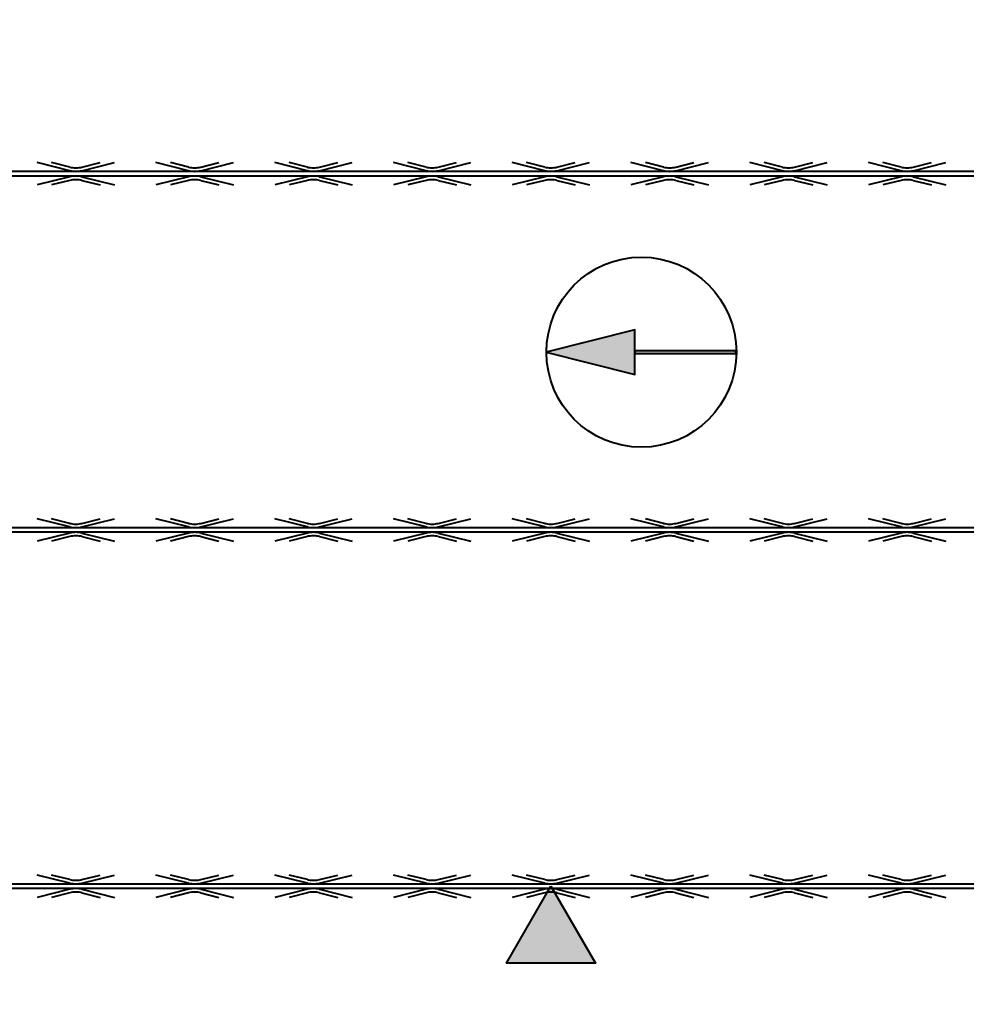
# Model space of a CAD drawing. Extents: x -524 to 129100, y -10500 to 1.
# Drawn here: x 94338 to 95933, y -3275 to -1637 of the extents above; entities that cross this region are included whole.
import ezdxf

# ---------------------------------------------------------------- set-up
doc = ezdxf.new("R2010")
doc.units = 0
doc.header["$LTSCALE"] = 250
doc.linetypes.add('BeePC_CENTER', pattern=[2, 1.25, -0.25, 0.25, -0.25])
doc.layers.get('0').update_dxf_attribs({"linetype": 'CONTINUOUS'})
doc.layers.get('Defpoints').update_dxf_attribs({"linetype": 'CONTINUOUS'})
doc.layers.add('BeePC-CCBZ', color=110, linetype='CONTINUOUS')
doc.layers.add('BeePC-GJ-Truss', color=185, linetype='CONTINUOUS')
doc.styles.add('BeePC_Dim', font='simfang.ttf', dxfattribs={"width": 0.7})
doc.dimstyles.new('BeePC_DIM_25_25', dxfattribs={"dimtxt": 75, "dimasz": 25, "dimexe": 25, "dimexo": 0, "dimgap": 25, "dimtad": 1, "dimdec": 0, "dimzin": 0, "dimdsep": 46, "dimtxsty": 'BeePC_Dim', "dimblk": 'ARCHTICK', "dimcen": 0, "dimdle": 25, "dimclrt": 7, "dimadec": 0, "dimazin": 0, "dimtfac": 1, "dimtdec": 0, "dimtix": 1, "dimtmove": 2, "dimatfit": 3, "dimfxl": 250, "dimfxlon": 1, "dimtfill": 1, "dimtolj": 1, "dimtzin": 0, "dimarcsym": 0})

# ---------------------------------------------------------------- blocks, each defined once
blk = doc.blocks.new('BeePC_HangPoint')
at = {"ltscale": 25}
h = blk.add_hatch(color=256, dxfattribs=at)
h.dxf.hatch_style = 1
h.paths.add_polyline_path([(0, 0), (-75, -129.9), (75, -129.9)])
blk.add_lwpolyline([(0, 0), (75, -129.9), (-75, -129.9)], close=True, dxfattribs=at)
blk = doc.blocks.new('板安装方向')
h = blk.add_hatch(color=256)
h.dxf.hatch_style = 1
h.paths.add_polyline_path([(-0.6, 158.1), (-38, 8.6), (36.8, 8.6)])
h = blk.add_hatch(color=256)
h.dxf.hatch_style = 1
h.paths.add_polyline_path([(1.8, -161.4), (1.8, 8.6), (-3, 8.6), (-3, -161.4)])
for points in [[(-0.6, 158.1), (-38, 8.6), (36.8, 8.6)], [(1.8, -161.4), (1.8, 8.6), (-3, 8.6), (-3, -161.4)]]:
    blk.add_lwpolyline(points, close=True)
blk.add_circle((-0.6, -2.4), 160)
blk = doc.blocks.new('_ArchTick')
at = {"color": 0, "linetype": 'ByBlock', "const_width": 0.5}
blk.add_lwpolyline([(-0.707, -0.707), (0.707, 0.707)], dxfattribs=at)
blk = doc.blocks.new('*D184')
at = {"layer": 'BeePC-CCBZ', "color": 0, "lineweight": -2, "transparency": 16777216}
for p, q in [((94232.6, -450.1), (94232.6, -225.1)), ((95232.6, -450.1), (95232.6, -225.1)), ((94207.6, -250.1), (95257.6, -250.1))]:
    blk.add_line(p, q, dxfattribs=at)
at = {"layer": 'Defpoints', "color": 0, "transparency": 16777216}
for p in [(95232.6, -250.1), (94232.6, -3097.1), (95232.6, -3097.1)]:
    blk.add_point(p, dxfattribs=at)
at = {"layer": 'BeePC-CCBZ', "color": 0, "lineweight": -2, "transparency": 16777216, "xscale": 25, "yscale": 25, "zscale": 25, "rotation": 180}
blk.add_blockref('_ArchTick', (94232.6, -250.1), dxfattribs=at)
at = {"layer": 'BeePC-CCBZ', "color": 0, "lineweight": -2, "transparency": 16777216, "xscale": 25, "yscale": 25, "zscale": 25}
blk.add_blockref('_ArchTick', (95232.6, -250.1), dxfattribs=at)
at = {"layer": 'BeePC-CCBZ', "color": 7, "linetype": 'BeePC_CENTER', "transparency": 16777216, "insert": (94732.6, -187.2), "char_height": 75, "attachment_point": 5, "style": 'BeePC_Dim', "bg_fill": 3, "box_fill_scale": 1.1, "bg_fill_color": 256, "bg_fill_true_color": 13158600, "bg_fill_transparency": 0}
blk.add_mtext('\\A1;1000', dxfattribs=at)
blk = doc.blocks.new('*D185')
at = {"layer": 'BeePC-CCBZ', "color": 0, "lineweight": -2, "transparency": 16777216}
for p, q in [((95232.6, -450.1), (95232.6, -225.1)), ((96432.6, -450.1), (96432.6, -225.1)), ((95207.6, -250.1), (96457.6, -250.1))]:
    blk.add_line(p, q, dxfattribs=at)
at = {"layer": 'Defpoints', "color": 0, "transparency": 16777216}
for p in [(96432.6, -250.1), (95232.6, -3097.1), (96432.6, -3097.1)]:
    blk.add_point(p, dxfattribs=at)
at = {"layer": 'BeePC-CCBZ', "color": 0, "lineweight": -2, "transparency": 16777216, "xscale": 25, "yscale": 25, "zscale": 25, "rotation": 180}
blk.add_blockref('_ArchTick', (95232.6, -250.1), dxfattribs=at)
at = {"layer": 'BeePC-CCBZ', "color": 0, "lineweight": -2, "transparency": 16777216, "xscale": 25, "yscale": 25, "zscale": 25}
blk.add_blockref('_ArchTick', (96432.6, -250.1), dxfattribs=at)
at = {"layer": 'BeePC-CCBZ', "color": 7, "linetype": 'BeePC_CENTER', "transparency": 16777216, "insert": (95832.6, -187.2), "char_height": 75, "attachment_point": 5, "style": 'BeePC_Dim', "bg_fill": 3, "box_fill_scale": 1.1, "bg_fill_color": 256, "bg_fill_true_color": 13158600, "bg_fill_transparency": 0}
blk.add_mtext('\\A1;1200', dxfattribs=at)
blk = doc.blocks.new('*D191')
at = {"layer": 'BeePC-CCBZ', "color": 0, "lineweight": -2, "transparency": 16777216}
for p, q in [((91572.3, -4031.1), (91572.3, -4256.1)), ((99192.8, -4031.1), (99192.8, -4256.1)), ((91547.3, -4231.1), (99217.8, -4231.1))]:
    blk.add_line(p, q, dxfattribs=at)
at = {"layer": 'Defpoints', "color": 0, "transparency": 16777216}
for p in [(91572.3, -2197.1), (99192.8, -2197.1), (99192.8, -4231.1)]:
    blk.add_point(p, dxfattribs=at)
at = {"layer": 'BeePC-CCBZ', "color": 0, "lineweight": -2, "transparency": 16777216, "xscale": 25, "yscale": 25, "zscale": 25, "rotation": 180}
blk.add_blockref('_ArchTick', (91572.3, -4231.1), dxfattribs=at)
at = {"layer": 'BeePC-CCBZ', "color": 0, "lineweight": -2, "transparency": 16777216, "xscale": 25, "yscale": 25, "zscale": 25}
blk.add_blockref('_ArchTick', (99192.8, -4231.1), dxfattribs=at)
at = {"layer": 'BeePC-CCBZ', "color": 7, "linetype": 'BeePC_CENTER', "transparency": 16777216, "insert": (95382.6, -4168.2), "char_height": 75, "attachment_point": 5, "style": 'BeePC_Dim', "bg_fill": 3, "box_fill_scale": 1.1, "bg_fill_color": 256, "bg_fill_true_color": 13158600, "bg_fill_transparency": 0}
blk.add_mtext('\\A1;7621', dxfattribs=at)
blk = doc.blocks.new('*D192')
at = {"layer": 'BeePC-CCBZ', "color": 0, "lineweight": -2, "transparency": 16777216}
for p, q in [((91110.3, -972.1), (91110.3, -3372.1)), ((91310.3, -997.1), (91085.3, -997.1)), ((91310.3, -3347.1), (91085.3, -3347.1))]:
    blk.add_line(p, q, dxfattribs=at)
at = {"layer": 'Defpoints', "color": 0, "transparency": 16777216}
for p in [(95382.6, -997.1), (91110.3, -3347.1), (91407.3, -3347.1)]:
    blk.add_point(p, dxfattribs=at)
at = {"layer": 'BeePC-CCBZ', "color": 0, "lineweight": -2, "transparency": 16777216, "xscale": 25, "yscale": 25, "zscale": 25}
for p, rotation in [((91110.3, -997.1), 90), ((91110.3, -3347.1), 270)]:
    blk.add_blockref('_ArchTick', p, dxfattribs=dict(at, rotation=rotation))
at = {"layer": 'BeePC-CCBZ', "color": 7, "linetype": 'BeePC_CENTER', "transparency": 16777216, "insert": (91047.4, -2172.1), "char_height": 75, "attachment_point": 5, "rotation": 90, "style": 'BeePC_Dim', "bg_fill": 3, "box_fill_scale": 1.1, "bg_fill_color": 256, "bg_fill_true_color": 13158600, "bg_fill_transparency": 0}
blk.add_mtext('\\A1;2350', dxfattribs=at)
blk = doc.blocks.new('*D194')
at = {"layer": 'BeePC-CCBZ', "color": 0, "lineweight": -2, "transparency": 16777216}
for p, q in [((90988.3, -972.1), (90988.3, -3422.1)), ((91188.3, -997.1), (90963.3, -997.1)), ((91188.3, -3397.1), (90963.3, -3397.1))]:
    blk.add_line(p, q, dxfattribs=at)
at = {"layer": 'Defpoints', "color": 0, "transparency": 16777216}
for p in [(95382.6, -997.1), (90988.3, -3397.1), (95382.6, -3397.1)]:
    blk.add_point(p, dxfattribs=at)
at = {"layer": 'BeePC-CCBZ', "color": 0, "lineweight": -2, "transparency": 16777216, "xscale": 25, "yscale": 25, "zscale": 25}
for p, rotation in [((90988.3, -997.1), 90), ((90988.3, -3397.1), 270)]:
    blk.add_blockref('_ArchTick', p, dxfattribs=dict(at, rotation=rotation))
at = {"layer": 'BeePC-CCBZ', "color": 7, "linetype": 'BeePC_CENTER', "transparency": 16777216, "insert": (90925.4, -2197.1), "char_height": 75, "attachment_point": 5, "rotation": 90, "style": 'BeePC_Dim', "bg_fill": 3, "box_fill_scale": 1.1, "bg_fill_color": 256, "bg_fill_true_color": 13158600, "bg_fill_transparency": 0}
blk.add_mtext('\\A1;2400', dxfattribs=at)
blk = doc.blocks.new('*D195')
at = {"layer": 'BeePC-CCBZ', "color": 0, "lineweight": -2, "transparency": 16777216}
for p, q in [((99604.8, -972.1), (99604.8, -3372.1)), ((99404.8, -997.1), (99629.8, -997.1)), ((99404.8, -3347.1), (99629.8, -3347.1))]:
    blk.add_line(p, q, dxfattribs=at)
at = {"layer": 'Defpoints', "color": 0, "transparency": 16777216}
for p in [(95382.6, -997.1), (99382.3, -3347.1), (99604.8, -3347.1)]:
    blk.add_point(p, dxfattribs=at)
at = {"layer": 'BeePC-CCBZ', "color": 0, "lineweight": -2, "transparency": 16777216, "xscale": 25, "yscale": 25, "zscale": 25}
for p, rotation in [((99604.8, -997.1), 90), ((99604.8, -3347.1), 270)]:
    blk.add_blockref('_ArchTick', p, dxfattribs=dict(at, rotation=rotation))
at = {"layer": 'BeePC-CCBZ', "color": 7, "linetype": 'BeePC_CENTER', "transparency": 16777216, "insert": (99541.9, -2172.1), "char_height": 75, "attachment_point": 5, "rotation": 90, "style": 'BeePC_Dim', "bg_fill": 3, "box_fill_scale": 1.1, "bg_fill_color": 256, "bg_fill_true_color": 13158600, "bg_fill_transparency": 0}
blk.add_mtext('\\A1;2350', dxfattribs=at)
blk = doc.blocks.new('*D198')
at = {"layer": 'BeePC-CCBZ', "color": 0, "lineweight": -2, "transparency": 16777216}
for p, q in [((99726.8, -1272.1), (99726.8, -3122.1)), ((99526.8, -1297.1), (99751.8, -1297.1)), ((99526.8, -3097.1), (99751.8, -3097.1))]:
    blk.add_line(p, q, dxfattribs=at)
at = {"layer": 'Defpoints', "color": 0, "transparency": 16777216}
for p in [(93032.6, -1297.1), (93032.6, -3097.1), (99726.8, -3097.1)]:
    blk.add_point(p, dxfattribs=at)
at = {"layer": 'BeePC-CCBZ', "color": 0, "lineweight": -2, "transparency": 16777216, "xscale": 25, "yscale": 25, "zscale": 25}
for p, rotation in [((99726.8, -1297.1), 90), ((99726.8, -3097.1), 270)]:
    blk.add_blockref('_ArchTick', p, dxfattribs=dict(at, rotation=rotation))
at = {"layer": 'BeePC-CCBZ', "color": 7, "linetype": 'BeePC_CENTER', "transparency": 16777216, "insert": (99663.9, -2197.1), "char_height": 75, "attachment_point": 5, "rotation": 90, "style": 'BeePC_Dim', "bg_fill": 3, "box_fill_scale": 1.1, "bg_fill_color": 256, "bg_fill_true_color": 13158600, "bg_fill_transparency": 0}
blk.add_mtext('\\A1;1800', dxfattribs=at)
blk = doc.blocks.new('*D199')
at = {"layer": 'BeePC-CCBZ', "color": 0, "lineweight": -2, "transparency": 16777216}
for p, q in [((99726.8, -3072.1), (99726.8, -3422.1)), ((99526.8, -3097.1), (99751.8, -3097.1)), ((99526.8, -3397.1), (99751.8, -3397.1))]:
    blk.add_line(p, q, dxfattribs=at)
at = {"layer": 'Defpoints', "color": 0, "transparency": 16777216}
for p in [(93032.6, -3097.1), (95382.6, -3397.1), (99726.8, -3397.1)]:
    blk.add_point(p, dxfattribs=at)
at = {"layer": 'BeePC-CCBZ', "color": 0, "lineweight": -2, "transparency": 16777216, "xscale": 25, "yscale": 25, "zscale": 25}
for p, rotation in [((99726.8, -3097.1), 90), ((99726.8, -3397.1), 270)]:
    blk.add_blockref('_ArchTick', p, dxfattribs=dict(at, rotation=rotation))
at = {"layer": 'BeePC-CCBZ', "color": 7, "linetype": 'BeePC_CENTER', "transparency": 16777216, "insert": (99663.9, -3247.1), "char_height": 75, "attachment_point": 5, "rotation": 90, "style": 'BeePC_Dim', "bg_fill": 3, "box_fill_scale": 1.1, "bg_fill_color": 256, "bg_fill_true_color": 13158600, "bg_fill_transparency": 0}
blk.add_mtext('\\A1;300', dxfattribs=at)

msp = doc.modelspace()

# ---------------------------------------------------------------- linework, layer by layer
at = {"layer": 'BeePC-GJ-Truss'}
for points in [[(91632.6, -1893.1), (99132.6, -1893.1), (99132.6, -1901.1), (91632.6, -1901.1), (91632.6, -1893.1), (91636, -1893), (91639.2, -1892.6), (91642.8, -1892), (91697.8, -1878.4)], [(94422.4, -1892), (94367.4, -1878.4)], [(94422.4, -1886), (94391.7, -1878.4)], [(94442.8, -1892), (94497.8, -1878.4)], [(94442.8, -1886), (94473.5, -1878.4)], [(94622.4, -1892), (94567.4, -1878.4)], [(94622.4, -1886), (94591.7, -1878.4)], [(94642.8, -1892), (94697.8, -1878.4)], [(94642.8, -1886), (94673.5, -1878.4)], [(94822.4, -1892), (94767.4, -1878.4)], [(94822.4, -1886), (94791.7, -1878.4)], [(94842.8, -1892), (94897.8, -1878.4)], [(94842.8, -1886), (94873.5, -1878.4)], [(95022.4, -1892), (94967.4, -1878.4)], [(95022.4, -1886), (94991.7, -1878.4)], [(95042.8, -1892), (95097.8, -1878.4)], [(95042.8, -1886), (95073.5, -1878.4)], [(95222.4, -1892), (95167.4, -1878.4)], [(95222.4, -1886), (95191.7, -1878.4)], [(95242.8, -1892), (95297.8, -1878.4)], [(95242.8, -1886), (95273.5, -1878.4)], [(95422.4, -1892), (95367.4, -1878.4)], [(95422.4, -1886), (95391.7, -1878.4)], [(95442.8, -1892), (95497.8, -1878.4)], [(95442.8, -1886), (95473.5, -1878.4)], [(95622.4, -1892), (95567.4, -1878.4)], [(95622.4, -1886), (95591.7, -1878.4)], [(95642.8, -1892), (95697.8, -1878.4)], [(95642.8, -1886), (95673.5, -1878.4)], [(95822.4, -1892), (95767.4, -1878.4)], [(95822.4, -1886), (95791.7, -1878.4)], [(95842.8, -1892), (95897.8, -1878.4)], [(95842.8, -1886), (95873.5, -1878.4)], [(94422.4, -1902.3), (94367.4, -1915.9)], [(94422.4, -1908.3), (94391.7, -1915.9)], [(94442.8, -1902.3), (94497.8, -1915.9)], [(94442.8, -1908.3), (94473.5, -1915.9)], [(94622.4, -1902.3), (94567.4, -1915.9)], [(94622.4, -1908.3), (94591.7, -1915.9)], [(94642.8, -1902.3), (94697.8, -1915.9)], [(94642.8, -1908.3), (94673.5, -1915.9)], [(94822.4, -1902.3), (94767.4, -1915.9)], [(94822.4, -1908.3), (94791.7, -1915.9)], [(94842.8, -1902.3), (94897.8, -1915.9)], [(94842.8, -1908.3), (94873.5, -1915.9)], [(95022.4, -1902.3), (94967.4, -1915.9)], [(95022.4, -1908.3), (94991.7, -1915.9)], [(95042.8, -1902.3), (95097.8, -1915.9)], [(95042.8, -1908.3), (95073.5, -1915.9)], [(95222.4, -1902.3), (95167.4, -1915.9)], [(95222.4, -1908.3), (95191.7, -1915.9)], [(95242.8, -1902.3), (95297.8, -1915.9)], [(95242.8, -1908.3), (95273.5, -1915.9)], [(95422.4, -1902.3), (95367.4, -1915.9)], [(95422.4, -1908.3), (95391.7, -1915.9)], [(95442.8, -1902.3), (95497.8, -1915.9)], [(95442.8, -1908.3), (95473.5, -1915.9)], [(95622.4, -1902.3), (95567.4, -1915.9)], [(95622.4, -1908.3), (95591.7, -1915.9)], [(95642.8, -1902.3), (95697.8, -1915.9)], [(95642.8, -1908.3), (95673.5, -1915.9)], [(95822.4, -1902.3), (95767.4, -1915.9)], [(95822.4, -1908.3), (95791.7, -1915.9)], [(95842.8, -1902.3), (95897.8, -1915.9)], [(95842.8, -1908.3), (95873.5, -1915.9)], [(91632.6, -2493.1), (99132.6, -2493.1), (99132.6, -2501.1), (91632.6, -2501.1), (91632.6, -2493.1), (91636, -2493), (91639.2, -2492.6), (91642.8, -2492), (91697.8, -2478.4)], [(94422.4, -2492), (94367.4, -2478.4)], [(94422.4, -2486), (94391.7, -2478.4)], [(94442.8, -2492), (94497.8, -2478.4)], [(94442.8, -2486), (94473.5, -2478.4)], [(94622.4, -2492), (94567.4, -2478.4)], [(94622.4, -2486), (94591.7, -2478.4)], [(94642.8, -2492), (94697.8, -2478.4)], [(94642.8, -2486), (94673.5, -2478.4)], [(94822.4, -2492), (94767.4, -2478.4)], [(94822.4, -2486), (94791.7, -2478.4)], [(94842.8, -2492), (94897.8, -2478.4)], [(94842.8, -2486), (94873.5, -2478.4)], [(95022.4, -2492), (94967.4, -2478.4)], [(95022.4, -2486), (94991.7, -2478.4)], [(95042.8, -2492), (95097.8, -2478.4)], [(95042.8, -2486), (95073.5, -2478.4)], [(95222.4, -2492), (95167.4, -2478.4)], [(95222.4, -2486), (95191.7, -2478.4)], [(95242.8, -2492), (95297.8, -2478.4)], [(95242.8, -2486), (95273.5, -2478.4)], [(95422.4, -2492), (95367.4, -2478.4)], [(95422.4, -2486), (95391.7, -2478.4)], [(95442.8, -2492), (95497.8, -2478.4)], [(95442.8, -2486), (95473.5, -2478.4)], [(95622.4, -2492), (95567.4, -2478.4)], [(95622.4, -2486), (95591.7, -2478.4)], [(95642.8, -2492), (95697.8, -2478.4)], [(95642.8, -2486), (95673.5, -2478.4)], [(95822.4, -2492), (95767.4, -2478.4)], [(95822.4, -2486), (95791.7, -2478.4)], [(95842.8, -2492), (95897.8, -2478.4)], [(95842.8, -2486), (95873.5, -2478.4)], [(94422.4, -2502.3), (94367.4, -2515.9)], [(94442.8, -2502.3), (94497.8, -2515.9)], [(94622.4, -2502.3), (94567.4, -2515.9)], [(94642.8, -2502.3), (94697.8, -2515.9)], [(94822.4, -2502.3), (94767.4, -2515.9)], [(94842.8, -2502.3), (94897.8, -2515.9)], [(95022.4, -2502.3), (94967.4, -2515.9)], [(95042.8, -2502.3), (95097.8, -2515.9)], [(95222.4, -2502.3), (95167.4, -2515.9)], [(95242.8, -2502.3), (95297.8, -2515.9)], [(95422.4, -2502.3), (95367.4, -2515.9)], [(95442.8, -2502.3), (95497.8, -2515.9)], [(95622.4, -2502.3), (95567.4, -2515.9)], [(95642.8, -2502.3), (95697.8, -2515.9)], [(95822.4, -2502.3), (95767.4, -2515.9)], [(95842.8, -2502.3), (95897.8, -2515.9)], [(94422.4, -2508.3), (94391.7, -2515.9)], [(94442.8, -2508.3), (94473.5, -2515.9)], [(94622.4, -2508.3), (94591.7, -2515.9)], [(94642.8, -2508.3), (94673.5, -2515.9)], [(94822.4, -2508.3), (94791.7, -2515.9)], [(94842.8, -2508.3), (94873.5, -2515.9)], [(95022.4, -2508.3), (94991.7, -2515.9)], [(95042.8, -2508.3), (95073.5, -2515.9)], [(95222.4, -2508.3), (95191.7, -2515.9)], [(95242.8, -2508.3), (95273.5, -2515.9)], [(95422.4, -2508.3), (95391.7, -2515.9)], [(95442.8, -2508.3), (95473.5, -2515.9)], [(95622.4, -2508.3), (95591.7, -2515.9)], [(95642.8, -2508.3), (95673.5, -2515.9)], [(95822.4, -2508.3), (95791.7, -2515.9)], [(95842.8, -2508.3), (95873.5, -2515.9)], [(91632.6, -3093.1), (99132.6, -3093.1), (99132.6, -3101.1), (91632.6, -3101.1), (91632.6, -3093.1), (91636, -3093), (91639.2, -3092.6), (91642.8, -3092), (91697.8, -3078.4)], [(94422.4, -3092), (94367.4, -3078.4)], [(94422.4, -3086), (94391.7, -3078.4)], [(94442.8, -3092), (94497.8, -3078.4)], [(94442.8, -3086), (94473.5, -3078.4)], [(94622.4, -3092), (94567.4, -3078.4)], [(94622.4, -3086), (94591.7, -3078.4)], [(94642.8, -3092), (94697.8, -3078.4)], [(94642.8, -3086), (94673.5, -3078.4)], [(94822.4, -3092), (94767.4, -3078.4)], [(94822.4, -3086), (94791.7, -3078.4)], [(94842.8, -3092), (94897.8, -3078.4)], [(94842.8, -3086), (94873.5, -3078.4)], [(95022.4, -3092), (94967.4, -3078.4)], [(95022.4, -3086), (94991.7, -3078.4)], [(95042.8, -3092), (95097.8, -3078.4)], [(95042.8, -3086), (95073.5, -3078.4)], [(95222.4, -3092), (95167.4, -3078.4)], [(95222.4, -3086), (95191.7, -3078.4)], [(95242.8, -3092), (95297.8, -3078.4)], [(95242.8, -3086), (95273.5, -3078.4)], [(95422.4, -3092), (95367.4, -3078.4)], [(95422.4, -3086), (95391.7, -3078.4)], [(95442.8, -3092), (95497.8, -3078.4)], [(95442.8, -3086), (95473.5, -3078.4)], [(95622.4, -3092), (95567.4, -3078.4)], [(95622.4, -3086), (95591.7, -3078.4)], [(95642.8, -3092), (95697.8, -3078.4)], [(95642.8, -3086), (95673.5, -3078.4)], [(95822.4, -3092), (95767.4, -3078.4)], [(95822.4, -3086), (95791.7, -3078.4)], [(95842.8, -3092), (95897.8, -3078.4)], [(95842.8, -3086), (95873.5, -3078.4)], [(94422.4, -3102.3), (94367.4, -3115.9)], [(94422.4, -3108.3), (94391.7, -3115.9)], [(94442.8, -3102.3), (94497.8, -3115.9)], [(94442.8, -3108.3), (94473.5, -3115.9)], [(94622.4, -3102.3), (94567.4, -3115.9)], [(94622.4, -3108.3), (94591.7, -3115.9)], [(94642.8, -3102.3), (94697.8, -3115.9)], [(94642.8, -3108.3), (94673.5, -3115.9)], [(94822.4, -3102.3), (94767.4, -3115.9)], [(94822.4, -3108.3), (94791.7, -3115.9)], [(94842.8, -3102.3), (94897.8, -3115.9)], [(94842.8, -3108.3), (94873.5, -3115.9)], [(95022.4, -3102.3), (94967.4, -3115.9)], [(95022.4, -3108.3), (94991.7, -3115.9)], [(95042.8, -3102.3), (95097.8, -3115.9)], [(95042.8, -3108.3), (95073.5, -3115.9)], [(95222.4, -3102.3), (95167.4, -3115.9)], [(95222.4, -3108.3), (95191.7, -3115.9)], [(95242.8, -3102.3), (95297.8, -3115.9)], [(95242.8, -3108.3), (95273.5, -3115.9)], [(95422.4, -3102.3), (95367.4, -3115.9)], [(95422.4, -3108.3), (95391.7, -3115.9)], [(95442.8, -3102.3), (95497.8, -3115.9)], [(95442.8, -3108.3), (95473.5, -3115.9)], [(95622.4, -3102.3), (95567.4, -3115.9)], [(95622.4, -3108.3), (95591.7, -3115.9)], [(95642.8, -3102.3), (95697.8, -3115.9)], [(95642.8, -3108.3), (95673.5, -3115.9)], [(95822.4, -3102.3), (95767.4, -3115.9)], [(95822.4, -3108.3), (95791.7, -3115.9)], [(95842.8, -3102.3), (95897.8, -3115.9)], [(95842.8, -3108.3), (95873.5, -3115.9)]]:
    msp.add_lwpolyline(points, dxfattribs=at)
for centre, major_axis, start_param, end_param in [((94431.4, -1883.7), (12, 0), 3.861169, 4.813041), ((94433.8, -1888), (18, 0), 4.026697, 4.647513), ((94433.8, -1883.7), (12, 0), 4.611737, 5.563609), ((94431.4, -1888), (18, 0), 4.777265, 5.398081), ((94631.4, -1883.7), (12, 0), 3.861169, 4.813041), ((94633.8, -1888), (18, 0), 4.026697, 4.647513), ((94633.8, -1883.7), (12, 0), 4.611737, 5.563609), ((94631.4, -1888), (18, 0), 4.777265, 5.398081), ((94831.4, -1883.7), (12, 0), 3.861169, 4.813041), ((94833.8, -1888), (18, 0), 4.026697, 4.647513), ((94833.8, -1883.7), (12, 0), 4.611737, 5.563609), ((94831.4, -1888), (18, 0), 4.777265, 5.398081), ((95031.4, -1883.7), (12, 0), 3.861169, 4.813041), ((95033.8, -1888), (18, 0), 4.026697, 4.647513), ((95033.8, -1883.7), (12, 0), 4.611737, 5.563609), ((95031.4, -1888), (18, 0), 4.777265, 5.398081), ((95231.4, -1883.7), (12, 0), 3.861169, 4.813041), ((95233.8, -1888), (18, 0), 4.026697, 4.647513), ((95233.8, -1883.7), (12, 0), 4.611737, 5.563609), ((95231.4, -1888), (18, 0), 4.777265, 5.398081), ((95431.4, -1883.7), (12, 0), 3.861169, 4.813041), ((95433.8, -1888), (18, 0), 4.026697, 4.647513), ((95433.8, -1883.7), (12, 0), 4.611737, 5.563609), ((95431.4, -1888), (18, 0), 4.777265, 5.398081), ((95631.4, -1883.7), (12, 0), 3.861169, 4.813041), ((95633.8, -1888), (18, 0), 4.026697, 4.647513), ((95633.8, -1883.7), (12, 0), 4.611737, 5.563609), ((95631.4, -1888), (18, 0), 4.777265, 5.398081), ((95831.4, -1883.7), (12, 0), 3.861169, 4.813041), ((95833.8, -1888), (18, 0), 4.026697, 4.647513), ((95833.8, -1883.7), (12, 0), 4.611737, 5.563609), ((95831.4, -1888), (18, 0), 4.777265, 5.398081), ((94433.8, -1906.3), (18, 0), 1.635672, 2.256488), ((94431.4, -1910.6), (12, 0), 1.470144, 2.422017), ((94431.4, -1906.3), (18, 0), 0.885104, 1.50592), ((94433.8, -1910.6), (12, 0), 0.719576, 1.671449), ((94633.8, -1906.3), (18, 0), 1.635672, 2.256488), ((94631.4, -1910.6), (12, 0), 1.470144, 2.422017), ((94631.4, -1906.3), (18, 0), 0.885104, 1.50592), ((94633.8, -1910.6), (12, 0), 0.719576, 1.671449), ((94833.8, -1906.3), (18, 0), 1.635672, 2.256488), ((94831.4, -1910.6), (12, 0), 1.470144, 2.422017), ((94831.4, -1906.3), (18, 0), 0.885104, 1.50592), ((94833.8, -1910.6), (12, 0), 0.719576, 1.671449), ((95033.8, -1906.3), (18, 0), 1.635672, 2.256488), ((95031.4, -1910.6), (12, 0), 1.470144, 2.422017), ((95031.4, -1906.3), (18, 0), 0.885104, 1.50592), ((95033.8, -1910.6), (12, 0), 0.719576, 1.671449), ((95233.8, -1906.3), (18, 0), 1.635672, 2.256488), ((95231.4, -1910.6), (12, 0), 1.470144, 2.422017), ((95231.4, -1906.3), (18, 0), 0.885104, 1.50592), ((95233.8, -1910.6), (12, 0), 0.719576, 1.671449), ((95433.8, -1906.3), (18, 0), 1.635672, 2.256488), ((95431.4, -1910.6), (12, 0), 1.470144, 2.422017), ((95431.4, -1906.3), (18, 0), 0.885104, 1.50592), ((95433.8, -1910.6), (12, 0), 0.719576, 1.671449), ((95633.8, -1906.3), (18, 0), 1.635672, 2.256488), ((95631.4, -1910.6), (12, 0), 1.470144, 2.422017), ((95631.4, -1906.3), (18, 0), 0.885104, 1.50592), ((95633.8, -1910.6), (12, 0), 0.719576, 1.671449), ((95833.8, -1906.3), (18, 0), 1.635672, 2.256488), ((95831.4, -1910.6), (12, 0), 1.470144, 2.422017), ((95831.4, -1906.3), (18, 0), 0.885104, 1.50592), ((95833.8, -1910.6), (12, 0), 0.719576, 1.671449), ((94431.4, -2483.7), (12, 0), 3.861169, 4.813041), ((94433.8, -2483.7), (12, 0), 4.611737, 5.563609), ((94631.4, -2483.7), (12, 0), 3.861169, 4.813041), ((94633.8, -2483.7), (12, 0), 4.611737, 5.563609), ((94831.4, -2483.7), (12, 0), 3.861169, 4.813041), ((94833.8, -2483.7), (12, 0), 4.611737, 5.563609), ((95031.4, -2483.7), (12, 0), 3.861169, 4.813041), ((95033.8, -2483.7), (12, 0), 4.611737, 5.563609), ((95231.4, -2483.7), (12, 0), 3.861169, 4.813041), ((95233.8, -2483.7), (12, 0), 4.611737, 5.563609), ((95431.4, -2483.7), (12, 0), 3.861169, 4.813041), ((95433.8, -2483.7), (12, 0), 4.611737, 5.563609), ((95631.4, -2483.7), (12, 0), 3.861169, 4.813041), ((95633.8, -2483.7), (12, 0), 4.611737, 5.563609), ((95831.4, -2483.7), (12, 0), 3.861169, 4.813041), ((95833.8, -2483.7), (12, 0), 4.611737, 5.563609), ((94433.8, -2488), (18, 0), 4.026697, 4.647513), ((94433.8, -2506.3), (18, 0), 1.635672, 2.256488), ((94431.4, -2488), (18, 0), 4.777265, 5.398081), ((94431.4, -2506.3), (18, 0), 0.885104, 1.50592), ((94633.8, -2488), (18, 0), 4.026697, 4.647513), ((94633.8, -2506.3), (18, 0), 1.635672, 2.256488), ((94631.4, -2488), (18, 0), 4.777265, 5.398081), ((94631.4, -2506.3), (18, 0), 0.885104, 1.50592), ((94833.8, -2488), (18, 0), 4.026697, 4.647513), ((94833.8, -2506.3), (18, 0), 1.635672, 2.256488), ((94831.4, -2488), (18, 0), 4.777265, 5.398081), ((94831.4, -2506.3), (18, 0), 0.885104, 1.50592), ((95033.8, -2488), (18, 0), 4.026697, 4.647513), ((95033.8, -2506.3), (18, 0), 1.635672, 2.256488), ((95031.4, -2488), (18, 0), 4.777265, 5.398081), ((95031.4, -2506.3), (18, 0), 0.885104, 1.50592), ((95233.8, -2488), (18, 0), 4.026697, 4.647513), ((95233.8, -2506.3), (18, 0), 1.635672, 2.256488), ((95231.4, -2488), (18, 0), 4.777265, 5.398081), ((95231.4, -2506.3), (18, 0), 0.885104, 1.50592), ((95433.8, -2488), (18, 0), 4.026697, 4.647513), ((95433.8, -2506.3), (18, 0), 1.635672, 2.256488), ((95431.4, -2488), (18, 0), 4.777265, 5.398081), ((95431.4, -2506.3), (18, 0), 0.885104, 1.50592), ((95633.8, -2488), (18, 0), 4.026697, 4.647513), ((95633.8, -2506.3), (18, 0), 1.635672, 2.256488), ((95631.4, -2488), (18, 0), 4.777265, 5.398081), ((95631.4, -2506.3), (18, 0), 0.885104, 1.50592), ((95833.8, -2488), (18, 0), 4.026697, 4.647513), ((95833.8, -2506.3), (18, 0), 1.635672, 2.256488), ((95831.4, -2488), (18, 0), 4.777265, 5.398081), ((95831.4, -2506.3), (18, 0), 0.885104, 1.50592), ((94431.4, -2510.6), (12, 0), 1.470144, 2.422017), ((94433.8, -2510.6), (12, 0), 0.719576, 1.671449), ((94631.4, -2510.6), (12, 0), 1.470144, 2.422017), ((94633.8, -2510.6), (12, 0), 0.719576, 1.671449), ((94831.4, -2510.6), (12, 0), 1.470144, 2.422017), ((94833.8, -2510.6), (12, 0), 0.719576, 1.671449), ((95031.4, -2510.6), (12, 0), 1.470144, 2.422017), ((95033.8, -2510.6), (12, 0), 0.719576, 1.671449), ((95231.4, -2510.6), (12, 0), 1.470144, 2.422017), ((95233.8, -2510.6), (12, 0), 0.719576, 1.671449), ((95431.4, -2510.6), (12, 0), 1.470144, 2.422017), ((95433.8, -2510.6), (12, 0), 0.719576, 1.671449), ((95631.4, -2510.6), (12, 0), 1.470144, 2.422017), ((95633.8, -2510.6), (12, 0), 0.719576, 1.671449), ((95831.4, -2510.6), (12, 0), 1.470144, 2.422017), ((95833.8, -2510.6), (12, 0), 0.719576, 1.671449), ((94431.4, -3083.7), (12, 0), 3.861169, 4.813041), ((94433.8, -3088), (18, 0), 4.026697, 4.647513), ((94433.8, -3083.7), (12, 0), 4.611737, 5.563609), ((94431.4, -3088), (18, 0), 4.777265, 5.398081), ((94631.4, -3083.7), (12, 0), 3.861169, 4.813041), ((94633.8, -3088), (18, 0), 4.026697, 4.647513), ((94633.8, -3083.7), (12, 0), 4.611737, 5.563609), ((94631.4, -3088), (18, 0), 4.777265, 5.398081), ((94831.4, -3083.7), (12, 0), 3.861169, 4.813041), ((94833.8, -3088), (18, 0), 4.026697, 4.647513), ((94833.8, -3083.7), (12, 0), 4.611737, 5.563609), ((94831.4, -3088), (18, 0), 4.777265, 5.398081), ((95031.4, -3083.7), (12, 0), 3.861169, 4.813041), ((95033.8, -3088), (18, 0), 4.026697, 4.647513), ((95033.8, -3083.7), (12, 0), 4.611737, 5.563609), ((95031.4, -3088), (18, 0), 4.777265, 5.398081), ((95231.4, -3083.7), (12, 0), 3.861169, 4.813041), ((95233.8, -3088), (18, 0), 4.026697, 4.647513), ((95233.8, -3083.7), (12, 0), 4.611737, 5.563609), ((95231.4, -3088), (18, 0), 4.777265, 5.398081), ((95431.4, -3083.7), (12, 0), 3.861169, 4.813041), ((95433.8, -3088), (18, 0), 4.026697, 4.647513), ((95433.8, -3083.7), (12, 0), 4.611737, 5.563609), ((95431.4, -3088), (18, 0), 4.777265, 5.398081), ((95631.4, -3083.7), (12, 0), 3.861169, 4.813041), ((95633.8, -3088), (18, 0), 4.026697, 4.647513), ((95633.8, -3083.7), (12, 0), 4.611737, 5.563609), ((95631.4, -3088), (18, 0), 4.777265, 5.398081), ((95831.4, -3083.7), (12, 0), 3.861169, 4.813041), ((95833.8, -3088), (18, 0), 4.026697, 4.647513), ((95833.8, -3083.7), (12, 0), 4.611737, 5.563609), ((95831.4, -3088), (18, 0), 4.777265, 5.398081), ((94433.8, -3106.3), (18, 0), 1.635672, 2.256488), ((94431.4, -3110.6), (12, 0), 1.470144, 2.422017), ((94431.4, -3106.3), (18, 0), 0.885104, 1.50592), ((94433.8, -3110.6), (12, 0), 0.719576, 1.671449), ((94633.8, -3106.3), (18, 0), 1.635672, 2.256488), ((94631.4, -3110.6), (12, 0), 1.470144, 2.422017), ((94631.4, -3106.3), (18, 0), 0.885104, 1.50592), ((94633.8, -3110.6), (12, 0), 0.719576, 1.671449), ((94833.8, -3106.3), (18, 0), 1.635672, 2.256488), ((94831.4, -3110.6), (12, 0), 1.470144, 2.422017), ((94831.4, -3106.3), (18, 0), 0.885104, 1.50592), ((94833.8, -3110.6), (12, 0), 0.719576, 1.671449), ((95033.8, -3106.3), (18, 0), 1.635672, 2.256488), ((95031.4, -3110.6), (12, 0), 1.470144, 2.422017), ((95031.4, -3106.3), (18, 0), 0.885104, 1.50592), ((95033.8, -3110.6), (12, 0), 0.719576, 1.671449), ((95233.8, -3106.3), (18, 0), 1.635672, 2.256488), ((95231.4, -3110.6), (12, 0), 1.470144, 2.422017), ((95231.4, -3106.3), (18, 0), 0.885104, 1.50592), ((95233.8, -3110.6), (12, 0), 0.719576, 1.671449), ((95433.8, -3106.3), (18, 0), 1.635672, 2.256488), ((95431.4, -3110.6), (12, 0), 1.470144, 2.422017), ((95431.4, -3106.3), (18, 0), 0.885104, 1.50592), ((95433.8, -3110.6), (12, 0), 0.719576, 1.671449), ((95633.8, -3106.3), (18, 0), 1.635672, 2.256488), ((95631.4, -3110.6), (12, 0), 1.470144, 2.422017), ((95631.4, -3106.3), (18, 0), 0.885104, 1.50592), ((95633.8, -3110.6), (12, 0), 0.719576, 1.671449), ((95833.8, -3106.3), (18, 0), 1.635672, 2.256488), ((95831.4, -3110.6), (12, 0), 1.470144, 2.422017), ((95831.4, -3106.3), (18, 0), 0.885104, 1.50592), ((95833.8, -3110.6), (12, 0), 0.719576, 1.671449)]:
    msp.add_ellipse(centre, major_axis=major_axis, ratio=0.288551, start_param=start_param, end_param=end_param, dxfattribs=at)

# ---------------------------------------------------------------- block references
at = {"rotation": 90}
msp.add_blockref('板安装方向', (95382.6, -2197.1), dxfattribs=at)
msp.add_blockref('BeePC_HangPoint', (95232.6, -3097.1))

# ---------------------------------------------------------------- next in the draw order: dimensions: what is measured, and where the dimension line sits
at = {"layer": 'BeePC-CCBZ'}
dim = msp.add_linear_dim(base=(95232.6, -250.1), p1=(94232.6, -3097.1), p2=(95232.6, -3097.1), angle=0, dimstyle='BeePC_DIM_25_25', override={"dimfxl": 200}, dxfattribs=at)
dim.commit()
dim.dimension.update_dxf_attribs({"geometry": '*D184', "text_midpoint": (94732.6, -187.2)})

# ---------------------------------------------------------------- next in the draw order: dimensions: what is measured, and where the dimension line sits
dim = msp.add_linear_dim(base=(96432.6, -250.1), p1=(95232.6, -3097.1), p2=(96432.6, -3097.1), angle=0, dimstyle='BeePC_DIM_25_25', override={"dimfxl": 200}, dxfattribs=at)
dim.commit()
dim.dimension.update_dxf_attribs({"geometry": '*D185', "text_midpoint": (95832.6, -187.2)})

# ---------------------------------------------------------------- next in the draw order: dimensions: what is measured, and where the dimension line sits
dim = msp.add_linear_dim(base=(99192.8486193, -4231.1377866), p1=(91572.3486193, -2197.1377866), p2=(99192.8486193, -2197.1377866), angle=0, dimstyle='BeePC_DIM_25_25', override={"dimfxl": 200}, dxfattribs=at)
dim.commit()
dim.dimension.update_dxf_attribs({"geometry": '*D191', "text_midpoint": (95382.5986193, -4168.2248737)})

# ---------------------------------------------------------------- next in the draw order: dimensions: what is measured, and where the dimension line sits
dim = msp.add_linear_dim(base=(91110.3, -3347.1), p1=(95382.6, -997.1), p2=(91407.3, -3347.1), angle=90, dimstyle='BeePC_DIM_25_25', override={"dimfxl": 200}, dxfattribs=at)
dim.commit()
dim.dimension.update_dxf_attribs({"geometry": '*D192', "text_midpoint": (91047.4, -2172.1)})

# ---------------------------------------------------------------- next in the draw order: dimensions: what is measured, and where the dimension line sits
dim = msp.add_linear_dim(base=(90988.3, -3397.1), p1=(95382.6, -997.1), p2=(95382.6, -3397.1), angle=90, dimstyle='BeePC_DIM_25_25', override={"dimfxl": 200}, dxfattribs=at)
dim.commit()
dim.dimension.update_dxf_attribs({"geometry": '*D194', "text_midpoint": (90925.4, -2197.1)})

# ---------------------------------------------------------------- next in the draw order: dimensions: what is measured, and where the dimension line sits
dim = msp.add_linear_dim(base=(99604.8, -3347.1), p1=(95382.6, -997.1), p2=(99382.3, -3347.1), angle=90, dimstyle='BeePC_DIM_25_25', override={"dimfxl": 200}, dxfattribs=at)
dim.commit()
dim.dimension.update_dxf_attribs({"geometry": '*D195', "text_midpoint": (99541.9, -2172.1)})

# ---------------------------------------------------------------- next in the draw order: dimensions: what is measured, and where the dimension line sits
dim = msp.add_linear_dim(base=(99726.8, -3097.1), p1=(93032.6, -1297.1), p2=(93032.6, -3097.1), angle=90, dimstyle='BeePC_DIM_25_25', override={"dimfxl": 200}, dxfattribs=at)
dim.commit()
dim.dimension.update_dxf_attribs({"geometry": '*D198', "text_midpoint": (99663.9, -2197.1)})

# ---------------------------------------------------------------- next in the draw order: dimensions: what is measured, and where the dimension line sits
dim = msp.add_linear_dim(base=(99726.8, -3397.1), p1=(93032.6, -3097.1), p2=(95382.6, -3397.1), angle=90, dimstyle='BeePC_DIM_25_25', override={"dimfxl": 200}, dxfattribs=at)
dim.commit()
dim.dimension.update_dxf_attribs({"geometry": '*D199', "text_midpoint": (99663.9, -3247.1)})

doc.saveas('drawing.dxf')
